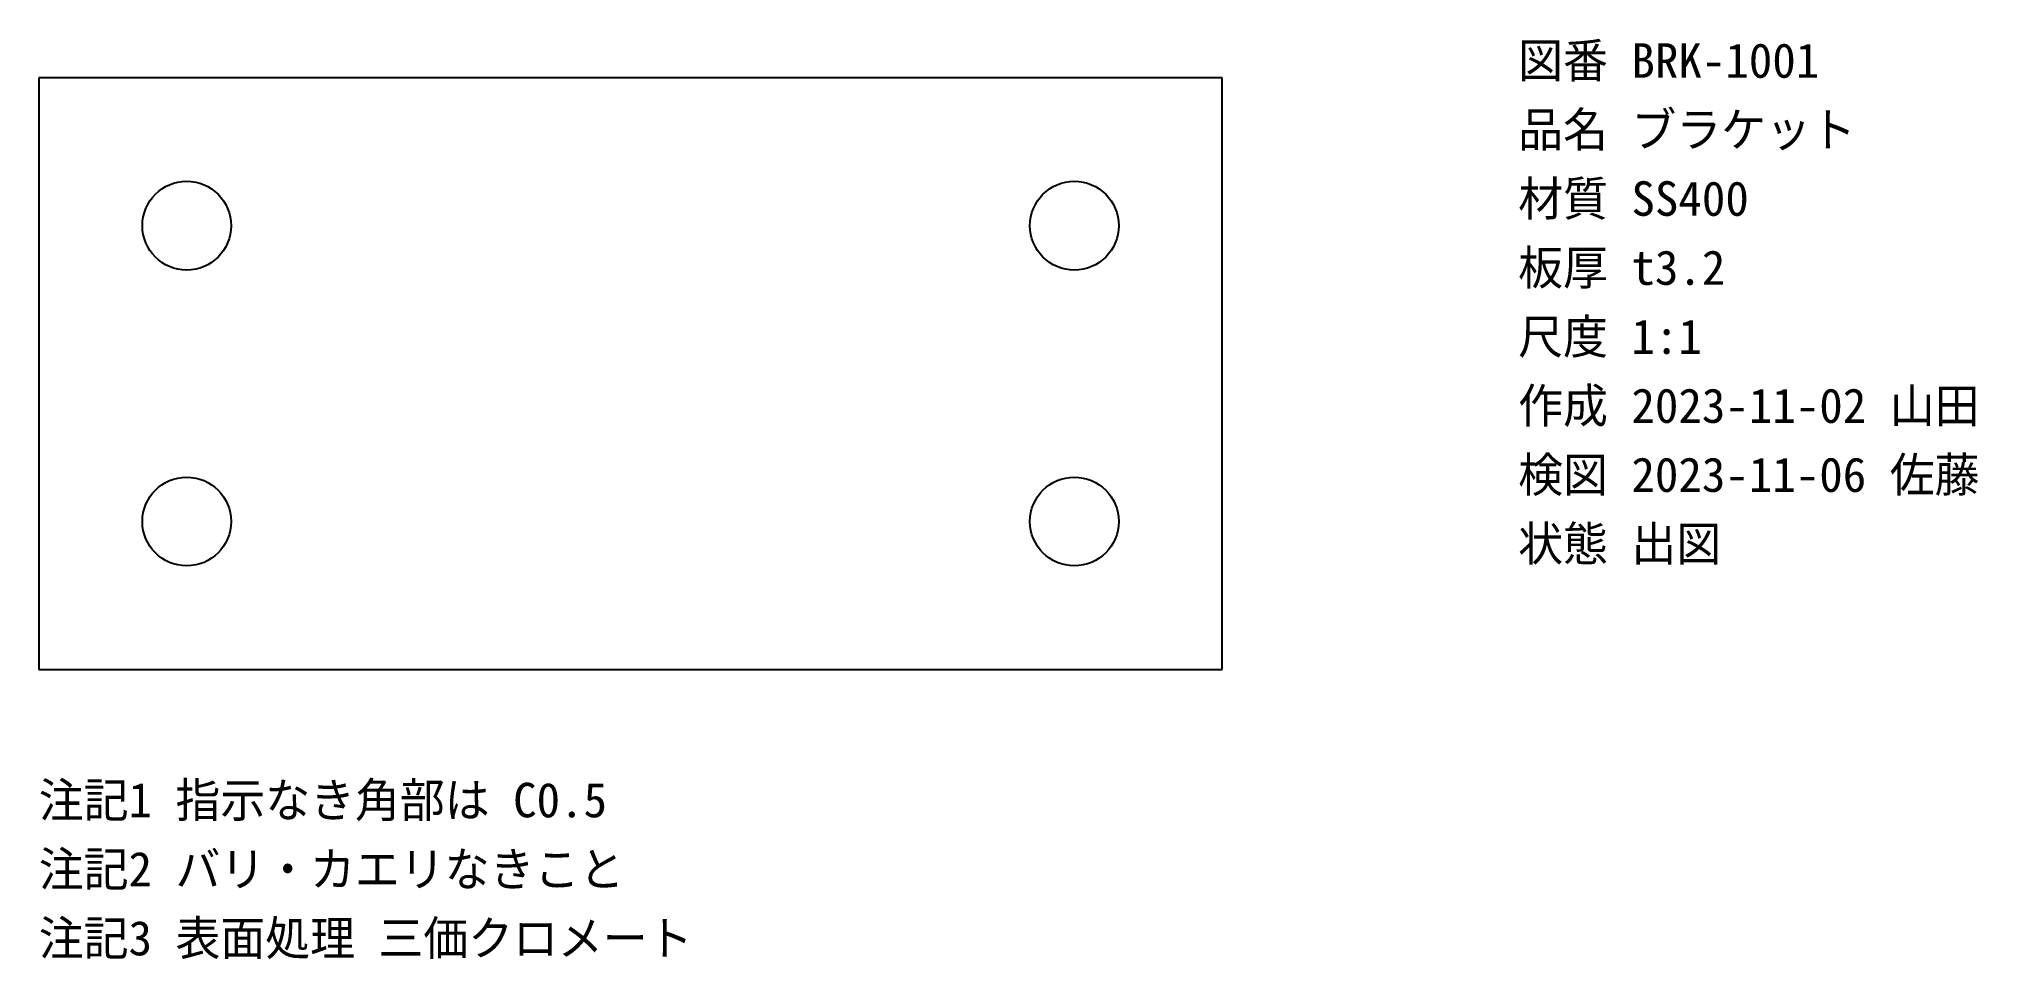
# Model space of a CAD drawing. Extents: x 0 to 197, y -29 to 64.
import ezdxf

# ---------------------------------------------------------------- set-up
doc = ezdxf.new("R2010")
doc.units = 0
for name, color, linetype in [('HOLE', 7, 'CONTINUOUS'), ('NOTE', 7, 'CONTINUOUS'), ('OUTLINE', 7, 'CONTINUOUS'), ('TITLE', 7, 'CONTINUOUS')]:
    doc.layers.add(name, color=color, linetype=linetype)

msp = doc.modelspace()

# ---------------------------------------------------------------- linework, layer by layer
at = {"layer": 'HOLE'}
for centre in [(15, 45), (105, 45), (15, 15), (105, 15)]:
    msp.add_circle(centre, 4.5, dxfattribs=at)
at = {"layer": 'OUTLINE'}
for p, q in [((120, 60), (0, 60)), ((0, 60), (0, 0)), ((120, 0), (120, 60)), ((0, 0), (120, 0))]:
    msp.add_line(p, q, dxfattribs=at)

# ---------------------------------------------------------------- texts
at = {"layer": 'NOTE'}
for s, p in [('注記1 指示なき角部は C0.5', (0, -15)), ('注記2 バリ・カエリなきこと', (0, -22)), ('注記3 表面処理 三価クロメート', (0, -29))]:
    msp.add_text(s, height=3.5, dxfattribs=at).set_placement(p)
at = {"layer": 'TITLE'}
for s, p in [('図番 BRK-1001', (150, 60)), ('品名 ブラケット', (150, 53)), ('材質 SS400', (150, 46)), ('板厚 t3.2', (150, 39)), ('尺度 1:1', (150, 32)), ('作成 2023-11-02 山田', (150, 25)), ('検図 2023-11-06 佐藤', (150, 18)), ('状態 出図', (150, 11))]:
    msp.add_text(s, height=3.5, dxfattribs=at).set_placement(p)

doc.saveas('drawing.dxf')
